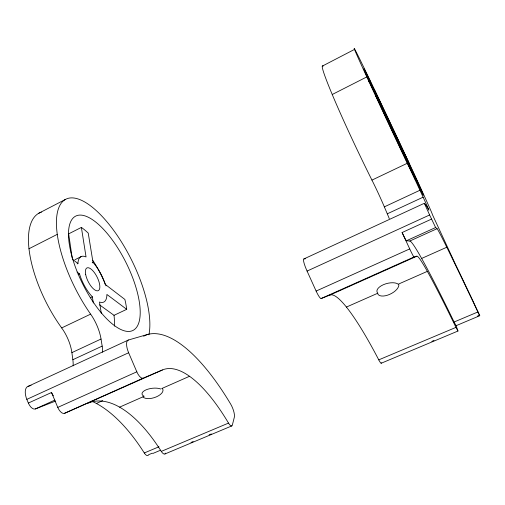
<?xml version="1.0" encoding="UTF-8"?>
<svg xmlns="http://www.w3.org/2000/svg" width="505" height="505" viewBox="0 0 505 505"><rect width="100%" height="100%" fill="white"/><g stroke="black" fill="none" stroke-linecap="round" stroke-linejoin="round"><path stroke-width="0.76" d="M457.966 331.034L455.946 325.163L456.084 325.7L479.75 315.726L472.8 300.614A198.598 2.443 65 0 0 455.049 263.414L432.394 214.549A91.285 0.953 64.8 0 0 389.614 121.465A91.285 0.953 64.8 0 0 355.615 52.091A91.285 0.953 64.8 0 0 407.289 163.273A31.903 0.379 64.8 0 1 419.939 190.252L423.127 197.177A32.099 0.385 64.8 0 1 428.505 209.556A198.598 2.443 65 0 0 426.365 205.882L424.345 203.288L303.959 258.907A12.96 2.146 65.2 0 0 307.072 271.071L316.117 291.063A8.711 1.452 65.5 0 0 321.111 298.55L329.948 295.053L416.846 256.199A150.522 6.855 65.5 0 1 455.971 327.373L457.966 331.034L381.231 363.228M38.809 213.236L65.461 199.406M322.537 65.991L354.586 49.364M28.949 248.763L57.28 234.352M332.29 94.473L366.8 76.924M99.523 304.831L114.023 315.322L126.704 309.331A63.649 25.13 63.4 0 0 124.886 299.452L105.179 284.347A25.401 10.005 63.4 0 0 93.021 262.442L88.236 233.102A63.649 25.13 63.4 0 0 81.381 227.408L68.655 233.859L72.19 257.992M368.675 81.791L370.07 81.084L383.964 111.889L371.244 85.768A70.062 0.732 64.8 0 1 370.07 81.084M74.929 259.721L81.539 256.433M77.107 263.9L77.947 263.484A25.401 10.005 63.4 0 1 86.052 256.957L81.381 227.408M92.213 262.846L93.021 262.442M386.047 117.918L387.026 117.431L373.978 89.145A70.062 0.732 64.8 0 1 409.378 164.068L387.026 117.431M78.161 274.556L79.519 273.893A25.401 10.005 63.4 0 0 92.358 296.839L93.33 303.019M90.326 297.817L92.358 296.839M73.137 365.847A28.64 13.395 64.9 0 0 72.853 359.712L71.887 352.629A28.482 13.244 64.6 0 0 61.679 327.928L90.629 314.135A83.262 31.518 63.4 0 1 57.873 210.509A83.262 31.518 63.4 0 1 113.612 230.293A83.262 31.518 63.4 0 1 148.893 334.815M389.273 218.646A31.746 1.868 64.8 0 0 387.284 213.811L384.343 206.861A31.55 1.843 64.8 0 0 371.951 180.108L407.289 163.273M71.887 352.629L101.032 339.032A28.766 12.29 64.6 0 0 90.629 314.135M384.343 206.861L419.939 190.252M72.853 359.712L102.162 346.108L101.032 339.032M387.284 213.811L423.127 197.177M28.103 386.357L128.415 340.01L147.176 334.575A180.777 64.577 70.3 0 1 230.589 403.956A10.087 3.118 67.7 0 1 234.32 417.275L232.332 425.115A6.862 2.146 68 0 1 228.519 423.095A138.49 49.124 70.2 0 0 162.446 369.957L143.073 378.188L64.526 413.324A8.023 3.907 67.1 0 1 57.772 407.409L51.529 392.492L28.362 403.059L26.828 399.367A11.849 6.092 66.4 0 1 28.103 386.357L31.07 385.378M143.616 336.216L147.176 334.575M26.828 399.367L128.642 352.755A12.253 4.747 65.9 0 1 128.415 340.01M307.072 271.071L429.616 214.972L435.537 227.351L437.059 228.689A170.393 2.083 65 0 1 477.907 311.957L479.75 315.726M416.846 256.199L413.98 257.007A8.964 0.448 65 0 1 409.719 248.914L402.1 232.527L431.548 219.088M28.362 403.059A7.941 4.103 66.6 0 0 35.3 408.962L54.837 400.105M402.1 232.527A8.938 0.448 64.9 0 0 406.424 240.759L435.638 227.515M406.424 240.759L409.789 241.036L437.059 228.689M57.772 407.409L136.817 371.813A8.231 3.2 66.5 0 0 143.073 378.188M316.117 291.063L409.719 248.914M321.111 298.55L413.98 257.007M64.526 413.324L162.446 369.957M96.392 403.457L102.761 400.616M421.606 258.459L446.767 247.242M119.59 407.15L143.553 396.577M161.777 388.534L189.526 376.288M346.386 307.078L377.582 293.317A11.577 5.669 -26.5 0 0 389.721 294.352A11.577 5.669 -26.5 0 0 398.697 283.999L427.306 271.374M91.771 401.191A150.477 70.807 72.6 0 1 144.285 452.972L158.974 446.767M409.789 241.036A168.859 7.714 65.5 0 1 454.09 322.02L477.907 311.957M152.302 453.155L148.691 454.677A6.571 2.708 69.1 0 1 144.285 452.972M477.395 316.124L479.542 315.215M152.845 453.471L160.508 450.239M88.167 403.173A135.189 59.962 72 0 1 161.278 451.394L228.519 423.095M329.948 295.053A146.298 22.157 67 0 1 378.763 359.863L455.971 327.373M190.991 442.468L193.169 441.553M209.12 434.856L211.298 433.94M431.838 341.38L434.003 340.471M164.939 453.97L231.827 425.904M35.3 408.962L55.443 401.122M303.959 258.907L305.493 258.768M424.32 203.281L429.616 214.972M77.057 272.043L79.519 273.893M126.704 309.331L106.896 294.459A25.401 10.005 63.4 0 1 99.479 302.034L101.353 313.517M72.449 259.267L77.947 263.484M456.053 325.7L454.09 322.02M128.642 352.755L136.817 371.813M61.679 327.928A82.53 34.037 63.3 0 1 41.429 212.119M102.162 346.108A28.924 12.429 64.9 0 1 102.629 352.219M162.168 388.351A10.75 5.176 -17.4 0 1 156.487 396.81A10.75 5.176 -17.4 0 1 142.896 396.854M144.215 396.292A10.719 4.457 -6.9 0 1 145.939 389.904A10.719 4.457 -6.9 0 1 160.754 389.001M165.608 453.118A6.716 2.645 69 0 1 161.278 451.394M53.372 395.756A7.998 3.901 66.4 0 1 51.529 392.492M92.756 260.277A63.365 26.09 63.3 0 1 106.075 285.862M114.023 315.322A63.365 26.09 63.3 0 1 114.345 326.148M371.951 180.108A90.395 4.627 64.6 0 1 323.137 66.13M381.332 362.817A7.184 0.953 66.1 0 1 378.763 359.863M377.866 293.19A11.609 5.467 -14.9 0 1 383.327 284.732A11.609 5.467 -14.9 0 1 398.268 284.195M405.711 157.636L404.726 155.805L419.529 187.904A70.062 0.732 64.8 0 0 413.835 173.707L403.293 152.081L405.711 157.636M399.777 145.023L387.872 119.754L399.777 145.023M388.598 121.939L375.947 95.982A70.062 0.732 64.8 0 0 415.867 180.43L388.598 121.939M85.711 274.669A12.694 4.999 63.4 0 0 97.932 290.779A12.694 4.999 63.4 0 0 94.233 272.41A12.694 4.999 63.4 0 0 85.711 274.669M71.022 252.797A63.933 24.152 63.4 0 0 132.43 330.687A63.933 24.152 63.4 0 0 109.56 236.346A63.933 24.152 63.4 0 0 71.022 252.797"/></g></svg>
